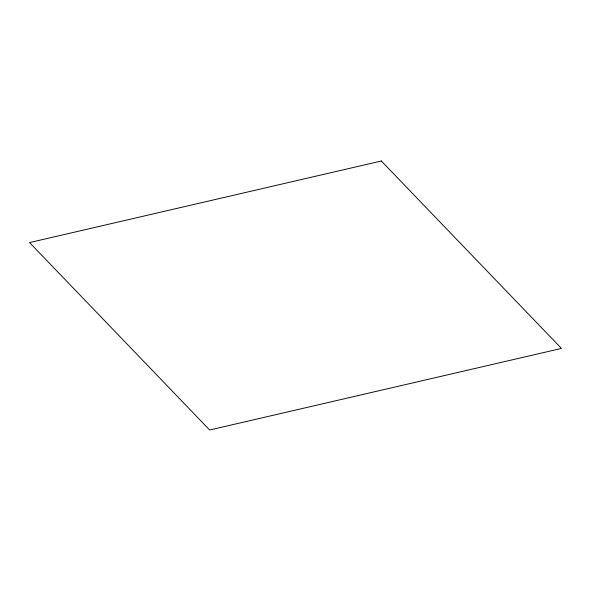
<?xml version="1.0" encoding="UTF-8"?>
<svg xmlns="http://www.w3.org/2000/svg" width="591" height="591" viewBox="0 0 591 591"><rect width="100%" height="100%" fill="white"/><g stroke="black" fill="none" stroke-linecap="round" stroke-linejoin="round"><path stroke-width="0.89" d="M381.335 160.996L29.55 242.576L209.665 430.004L561.45 348.424L381.335 160.996"/></g></svg>
